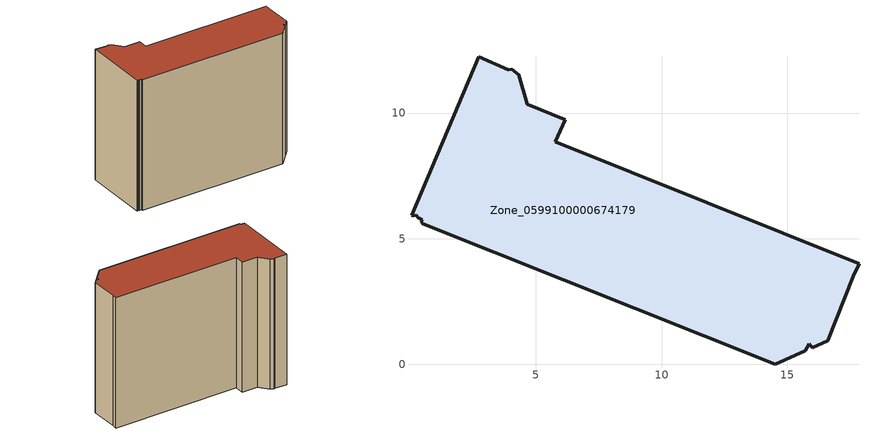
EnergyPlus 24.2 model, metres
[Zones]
Zone_0599100000674179
 floor ground (C_G): 0.45,5.67 0.48,5.77 0.33,5.83 0.24,5.94 0.13,5.91 0.06,5.94 2.73,12.25 3.9,11.72 4.03,11.75 4.32,11.52 4.65,10.35 6.17,9.74 5.77,8.86 17.86,4.01 17.64,3.51 16.6,0.94 16,0.67 15.88,0.83 15.72,0.54 14.51,0 0.5,5.61 z0
 wall outside (C_F): 2.73,12.25 0.06,5.94 0.13,5.91 0.24,5.94 0.33,5.83 0.48,5.77 0.45,5.67 0.5,5.61 14.51,0 15.72,0.54 15.88,0.83 16,0.67 16.6,0.94 17.64,3.51 17.86,4.01 5.77,8.86 6.17,9.74 4.65,10.35 4.32,11.52 4.03,11.75 3.9,11.72 2.73,12.25 z0:13.32
 roof outside (C_R): 0.45,5.67 0.5,5.61 14.51,0 15.72,0.54 15.88,0.83 16,0.67 16.6,0.94 17.64,3.51 17.86,4.01 5.77,8.86 6.17,9.74 4.65,10.35 4.32,11.52 4.03,11.75 3.9,11.72 2.73,12.25 0.06,5.94 0.13,5.91 0.24,5.94 0.33,5.83 0.48,5.77 z13.32
[BUILDING]
Pand.0599100000674179: North Axis=0; Terrain=City; Loads Convergence Tolerance Value=0.04; Temperature Convergence Tolerance Value=0.4; Solar Distribution=FullExterior; Maximum Number of Warmup Days=25; Minimum Number of Warmup Days=1
[Site:Location]
Rotterdam.The.Hague.AP_ZH_NLD Design_Conditions: Latitude=51.96; Longitude=4.45; Time Zone=1; Elevation=-4.5
[SITE:GROUNDTEMPERATURE:BUILDINGSURFACE]
18, 18, 18, 18, 18, 18, 18, 18, 18, 18, 18, 18
[MATERIAL] Thermal Absorptance=0.9; Solar Absorptance=0.7; Visible Absorptance=0.7
Name | Roughness | Thickness | Conductivity | Density | Specific Heat
G.TI.1946 | MediumSmooth | 0.15 | 1 | 540 | 1210
F.TI.1946 | Rough | 0.3 | 0.857143 | 1920 | 840
R.TI.1946 | MediumRough | 0.2 | 0.1 | 1500 | 1000
[CONSTRUCTION]
C_G: G.TI.1946
C_F: F.TI.1946
C_R: R.TI.1946
[ZONE]
Zone_0599100000674179: Type=1; Multiplier=1; Ceiling Height=Autocalculate; Volume=Autocalculate; Floor Area=autocalculate; Part of Total Floor Area=Yes
[ZONEINFILTRATION:DESIGNFLOWRATE]
Infil_Zone_0599100000674179: Zone or ZoneList or Space or SpaceList=Zone_0599100000674179; Schedule=AlwaysOn; Design Flow Rate Calculation Method=Flow/Area; Flow Rate per Floor Area=0.003; Constant Term Coefficient=1; Temperature Term Coefficient=0; Velocity Term Coefficient=0; Velocity Squared Term Coefficient=0
[HVACTEMPLATE:ZONE:IDEALLOADSAIRSYSTEM]
Zone_0599100000674179: Maximum Heating Supply Air Temperature=50; Minimum Cooling Supply Air Temperature=13; Maximum Heating Supply Air Humidity Ratio=0.0156; Minimum Cooling Supply Air Humidity Ratio=0.0077; Heating Limit=NoLimit; Cooling Limit=NoLimit; Dehumidification Control Type=ConstantSensibleHeatRatio; Cooling Sensible Heat Ratio=0.7; Dehumidification Setpoint=60; Humidification Control Type=None; Humidification Setpoint=30; Outdoor Air Method=None; Outdoor Air Flow Rate per Person=0.00944; Outdoor Air Flow Rate per Zone Floor Area=0; Outdoor Air Flow Rate per Zone=0; Demand Controlled Ventilation Type=None; Outdoor Air Economizer Type=NoEconomizer; Heat Recovery Type=None; Sensible Heat Recovery Effectiveness=0.7; Latent Heat Recovery Effectiveness=0.65
[ZONECONTROL:THERMOSTAT]
ThermostatControl_Zone_0599100000674179: Zone or ZoneList=Zone_0599100000674179; Control Type Schedule=DualSetpointControlType; Control 1=Thermostat_Zone_0599100000674179; Temperature Difference Between Cutout And Setpoint=0
[THERMOSTATSETPOINT:DUALSETPOINT]
Thermostat_Zone_0599100000674179: Heating Setpoint Temperature Schedule=HeatingSetpoint_Zone_0599100000674179; Cooling Setpoint Temperature Schedule=CoolingSetpoint_Zone_0599100000674179
[SCHEDULE:COMPACT]
HeatingSetpoint_Zone_0599100000674179: Through: 12/31, For: AllDays, Until: 24:00, 21
CoolingSetpoint_Zone_0599100000674179: Through: 12/31, For: AllDays, Until: 24:00, 24
DualSetpointControlType: Through: 12/31, For: AllDays, Until: 24:00, 4
AlwaysOn: Through: 12/31, For: AllDays, Until: 24:00, 1
